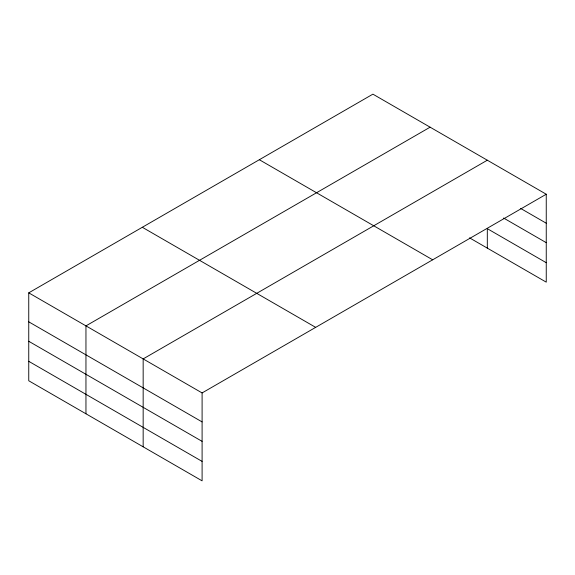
<?xml version="1.0" encoding="UTF-8"?>
<svg xmlns="http://www.w3.org/2000/svg" width="575" height="575" viewBox="0 0 575 575"><rect width="100%" height="100%" fill="white"/><g stroke="black" fill="none" stroke-linecap="round" stroke-linejoin="round"><path stroke-width="0.86" d="M469.531 237.856L546.25 282.152L546.25 194.235L372.902 94.156L28.75 292.848L28.75 380.765L202.098 480.844L202.098 392.933L28.75 292.848M430.107 127.183L85.955 325.881L85.955 413.792M487.312 160.209L143.161 358.908L143.161 446.818M202.098 392.933L546.25 194.235M520.655 208.438L546.25 223.215M503.599 218.04L546.25 242.664M546.25 262.703L487.312 228.67L487.312 248.12M259.332 159.728L432.68 259.807M142.32 227.283L315.668 327.362M28.75 321.827L202.098 421.913M28.75 341.277L202.098 441.356M28.75 361.316L202.098 461.394"/></g></svg>
